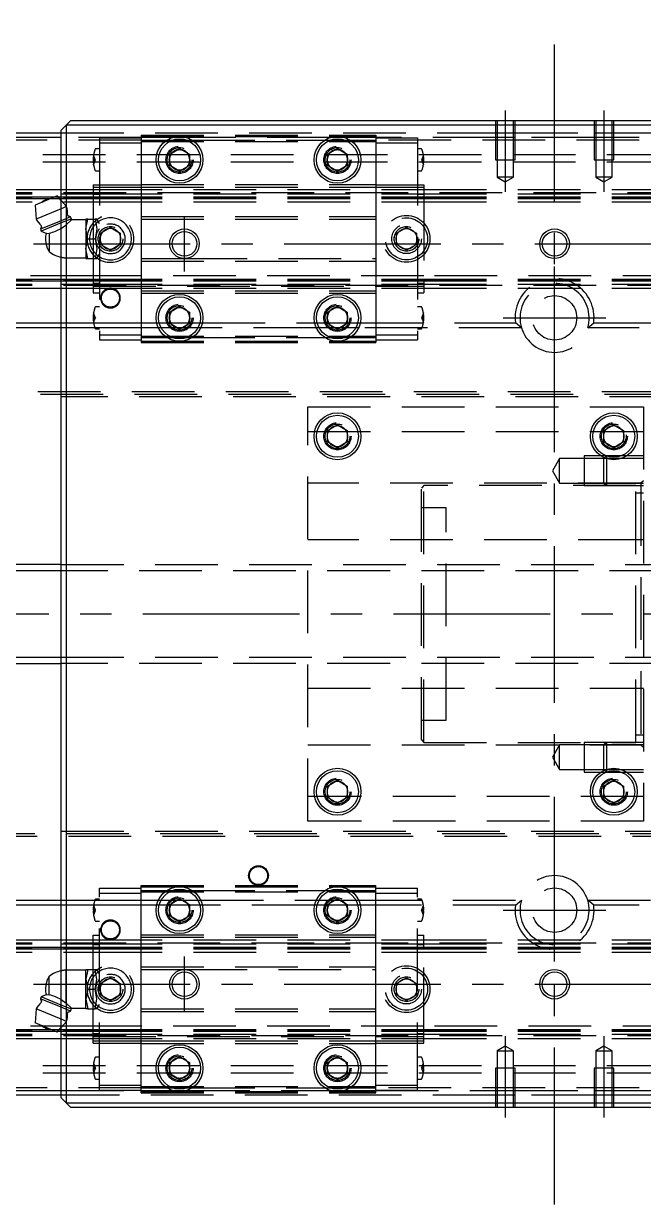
# Model space of a CAD drawing. Extents: x -12 to 851, y -348 to 120.
# Drawn here: x 182.4 to 308, y -119.6 to 119.6 of the extents above; entities that cross this region are included whole.
import ezdxf

# ---------------------------------------------------------------- set-up
doc = ezdxf.new("R2010")
doc.units = 0
doc.linetypes.add('CENTER', pattern=[50.8, 31.75, -6.35, 6.35, -6.35])
doc.linetypes.add('DASHED', pattern=[19.05, 12.7, -6.35])
doc.layers.get('0').update_dxf_attribs({"linetype": 'CONTINUOUS'})
doc.layers.add('CENTER', color=1, linetype='CENTER')

msp = doc.modelspace()

# ---------------------------------------------------------------- linework, layer by layer
at = {"color": 7, "linetype": 'CONTINUOUS'}
for p, q in [((190, 98), (191, 99)), ((191, 99), (192, 100)), ((191, 99), (191, -99)), ((389, 99), (191, 99)), ((192, 100), (388, 100)), ((190, 96.5), (1, 96.5)), ((2, 97.5), (190, 97.5)), ((190, -98), (190, 98)), ((212, 93.15), (214, 94.31)), ((214, 94.31), (216, 93.15)), ((244, 93.15), (246, 94.31)), ((246, 94.31), (248, 93.15)), ((212, 90.85), (212, 93.15)), ((216, 93.15), (216, 90.85)), ((244, 90.85), (244, 93.15)), ((248, 93.15), (248, 90.85)), ((214, 89.69), (212, 90.85)), ((216, 90.85), (214, 89.69)), ((246, 89.69), (244, 90.85)), ((248, 90.85), (246, 89.69)), ((0, 86), (190, 86)), ((0, 84.48), (188.73, 84.48)), ((0, 84.2), (188.05, 84.2)), ((189.2, 84.68), (184.77, 82.84)), ((190, 83.76), (189.2, 84.68)), ((189.37, 84.48), (190, 84.48)), ((189.62, 84.2), (190, 84.2)), ((184.77, 82.84), (184.97, 80)), ((190, 82.09), (184.97, 80)), ((190, 79.66), (185.83, 77.93)), ((190, 79.22), (185.98, 77.56)), ((186.04, 78.44), (185.83, 77.93)), ((185.83, 77.93), (185.98, 77.56)), ((185.98, 77.56), (187.1, 77.09)), ((186.94, 77.07), (187.6, 77.18)), ((187.6, 77.18), (187.6, 73.4)), ((0, 67.8), (190, 67.8)), ((0, 67.52), (190, 67.52)), ((0, 66), (190, 66)), ((212, 61.15), (214, 62.31)), ((214, 62.31), (216, 61.15)), ((244, 61.15), (246, 62.31)), ((246, 62.31), (248, 61.15)), ((212, 58.85), (212, 61.15)), ((216, 61.15), (216, 58.85)), ((244, 58.85), (244, 61.15)), ((248, 61.15), (248, 58.85)), ((190, 58), (176.71, 58)), ((177.94, 59), (190, 59)), ((214, 57.69), (212, 58.85)), ((216, 58.85), (214, 57.69)), ((246, 57.69), (244, 58.85)), ((248, 58.85), (246, 57.69)), ((244, 37.15), (246, 38.31)), ((246, 38.31), (248, 37.15)), ((300, 37.15), (302, 38.31)), ((302, 38.31), (304, 37.15)), ((244, 34.85), (244, 37.15)), ((248, 37.15), (248, 34.85)), ((300, 34.85), (300, 37.15)), ((304, 37.15), (304, 34.85)), ((246, 33.69), (244, 34.85)), ((248, 34.85), (246, 33.69)), ((302, 33.69), (300, 34.85)), ((304, 34.85), (302, 33.69)), ((190, 10), (28, 10)), ((28, -10), (190, -10)), ((244, -34.85), (246, -33.69)), ((244, -37.15), (244, -34.85)), ((246, -33.69), (248, -34.85)), ((248, -34.85), (248, -37.15)), ((300, -34.85), (302, -33.69)), ((300, -37.15), (300, -34.85)), ((302, -33.69), (304, -34.85)), ((304, -34.85), (304, -37.15)), ((246, -38.31), (244, -37.15)), ((248, -37.15), (246, -38.31)), ((302, -38.31), (300, -37.15)), ((304, -37.15), (302, -38.31)), ((176.71, -58), (190, -58)), ((190, -59), (177.94, -59)), ((212, -58.85), (214, -57.69)), ((212, -61.15), (212, -58.85)), ((214, -57.69), (216, -58.85)), ((216, -58.85), (216, -61.15)), ((244, -58.85), (246, -57.69)), ((244, -61.15), (244, -58.85)), ((246, -57.69), (248, -58.85)), ((248, -58.85), (248, -61.15)), ((214, -62.31), (212, -61.15)), ((216, -61.15), (214, -62.31)), ((246, -62.31), (244, -61.15)), ((248, -61.15), (246, -62.31)), ((0, -66), (190, -66)), ((0, -67.52), (190, -67.52)), ((0, -67.8), (190, -67.8)), ((187.6, -77.18), (187.6, -73.4)), ((185.98, -77.56), (185.83, -77.93)), ((185.83, -77.93), (186.04, -78.44)), ((190, -79.66), (185.83, -77.93)), ((187.1, -77.09), (185.98, -77.56)), ((190, -79.22), (185.98, -77.56)), ((186.94, -77.07), (187.6, -77.18)), ((184.97, -80), (184.77, -82.84)), ((190, -82.09), (184.97, -80)), ((189.2, -84.68), (184.77, -82.84)), ((0, -84.2), (188.05, -84.2)), ((0, -84.48), (188.73, -84.48)), ((0, -86), (190, -86)), ((189.2, -84.68), (190, -83.76)), ((189.37, -84.48), (190, -84.48)), ((189.62, -84.2), (190, -84.2)), ((212, -90.85), (214, -89.69)), ((212, -93.15), (212, -90.85)), ((214, -89.69), (216, -90.85)), ((216, -90.85), (216, -93.15)), ((244, -90.85), (246, -89.69)), ((244, -93.15), (244, -90.85)), ((246, -89.69), (248, -90.85)), ((248, -90.85), (248, -93.15)), ((214, -94.31), (212, -93.15)), ((216, -93.15), (214, -94.31)), ((246, -94.31), (244, -93.15)), ((248, -93.15), (246, -94.31)), ((1, -96.5), (190, -96.5)), ((190, -97.5), (2, -97.5)), ((191, -99), (190, -98)), ((192, -100), (191, -99)), ((191, -99), (389, -99)), ((388, -100), (192, -100))]:
    msp.add_line(p, q, dxfattribs=at)
at = {"color": 3, "linetype": 'DASHED'}
for p, q in [((278, 100), (278, 92)), ((278.35, 100), (278.35, 92)), ((281.65, 92), (281.65, 100)), ((282, 92), (282, 100)), ((298, 100), (298, 92)), ((298.35, 100), (298.35, 92)), ((301.65, 92), (301.65, 100)), ((302, 92), (302, 100)), ((206.2, 96), (0.5, 96)), ((190, 97.5), (278, 97.5)), ((206.2, 96.5), (190, 96.5)), ((197.77, 96.45), (206.2, 96.45)), ((197.77, 96.45), (197.77, 95.45)), ((206.2, 97), (206.2, 96)), ((206.2, 97), (253.8, 97)), ((206.2, 96.75), (253.8, 96.75)), ((212.48, 96.5), (206.2, 96.5)), ((206.2, 96), (206.2, 87)), ((206.2, 96), (211.44, 96)), ((206.2, 95.75), (253.8, 95.75)), ((211.44, 96), (212.56, 96)), ((215.52, 96.5), (212.48, 96.5)), ((212.56, 96), (215.44, 96)), ((215.44, 96), (216.56, 96)), ((244.48, 96.5), (215.52, 96.5)), ((216.56, 96), (243.44, 96)), ((243.44, 96), (244.56, 96)), ((247.52, 96.5), (244.48, 96.5)), ((244.56, 96), (247.44, 96)), ((247.44, 96), (248.56, 96)), ((253.8, 96.5), (247.52, 96.5)), ((248.56, 96), (253.8, 96)), ((253.8, 97), (253.8, 96)), ((278, 96.5), (253.8, 96.5)), ((253.8, 96.45), (262.23, 96.45)), ((253.8, 96), (253.8, 87)), ((326.2, 96), (253.8, 96)), ((262.23, 96.45), (262.23, 95.45)), ((278, 97.5), (282, 97.5)), ((282, 96.5), (278, 96.5)), ((282, 97.5), (298, 97.5)), ((298, 96.5), (282, 96.5)), ((298, 97.5), (302, 97.5)), ((302, 96.5), (298, 96.5)), ((302, 97.5), (390, 97.5)), ((326.2, 96.5), (302, 96.5)), ((197.77, 94.2), (196.99, 94.2)), ((197.77, 95.45), (197.77, 56.55)), ((197.77, 95.45), (206.2, 95.45)), ((253.8, 95.45), (262.23, 95.45)), ((262.23, 95.45), (262.23, 56.55)), ((263.01, 94.2), (262.23, 94.2)), ((580, 93), (0, 93)), ((580, 91.5), (0, 91.5)), ((196.58, 92.1), (196.5, 92.1)), ((196.5, 91.9), (196.58, 91.9)), ((196.9, 92.1), (196.58, 93)), ((196.58, 92.1), (196.9, 92.1)), ((196.58, 91.9), (196.58, 92.1)), ((196.58, 91), (196.9, 91.9)), ((196.58, 91.9), (196.9, 91.9)), ((196.9, 92.1), (196.94, 92)), ((196.9, 91.9), (196.94, 92)), ((211.5, 92), (211.53, 92.41)), ((243.5, 92), (243.53, 92.41)), ((263.1, 92.1), (263.06, 92)), ((263.1, 91.9), (263.06, 92)), ((263.42, 93), (263.1, 92.1)), ((263.42, 92.1), (263.1, 92.1)), ((263.1, 91.9), (263.42, 91)), ((263.42, 91.9), (263.1, 91.9)), ((263.5, 92.1), (263.42, 92.1)), ((263.42, 92.1), (263.42, 91.9)), ((263.42, 91.9), (263.5, 91.9)), ((278, 92), (282, 92)), ((278.35, 92), (278.35, 88.5)), ((281.65, 88.5), (281.65, 92)), ((298, 92), (302, 92)), ((298.35, 92), (298.35, 88.5)), ((301.65, 88.5), (301.65, 92)), ((196.99, 89.8), (197.77, 89.8)), ((262.23, 89.8), (263.01, 89.8)), ((196.5, 86.93), (197.77, 86.93)), ((196.5, 86.93), (196.5, 84.33)), ((196.5, 86.92), (197.77, 86.92)), ((196.5, 86.46), (197.77, 86.46)), ((197.77, 86.93), (206.2, 86.93)), ((197.77, 86.46), (206.2, 86.46)), ((206.2, 87), (206.2, 86.5)), ((206.2, 87), (253.8, 87)), ((206.2, 86.5), (206.2, 80.5)), ((206.2, 86.5), (253.8, 86.5)), ((253.8, 87), (253.8, 86.5)), ((253.8, 86.93), (262.23, 86.93)), ((253.8, 86.5), (253.8, 80.5)), ((253.8, 86.46), (262.23, 86.46)), ((262.23, 86.93), (263.5, 86.93)), ((262.23, 86.92), (263.5, 86.92)), ((262.23, 86.46), (263.5, 86.46)), ((263.5, 86.93), (263.5, 84.33)), ((278.35, 88.5), (280, 87.55)), ((281.65, 88.5), (278.35, 88.5)), ((280, 87.55), (281.65, 88.5)), ((298.35, 88.5), (300, 87.55)), ((301.65, 88.5), (298.35, 88.5)), ((300, 87.55), (301.65, 88.5)), ((0, 85.4), (580, 85.4)), ((0, 85.15), (190, 85.15)), ((0, 84.42), (196.5, 84.42)), ((188.05, 84.2), (189.62, 84.2)), ((188.73, 84.48), (189.37, 84.48)), ((190, 86), (196.5, 86)), ((190, 85.15), (196.5, 85.15)), ((190, 84.48), (196.5, 84.48)), ((190, 84.2), (196.5, 84.2)), ((191.07, 82.53), (190, 83.76)), ((196.5, 86), (197.77, 86)), ((196.5, 85.15), (197.77, 85.15)), ((196.5, 85.08), (197.77, 85.08)), ((196.5, 84.48), (197.77, 84.48)), ((196.5, 84.42), (197.77, 84.42)), ((196.5, 84.33), (196.5, 80)), ((196.5, 84.2), (197.77, 84.2)), ((197.77, 86), (263.5, 86)), ((197.77, 85.15), (263.5, 85.15)), ((197.77, 84.48), (263.5, 84.48)), ((197.77, 84.42), (263.5, 84.42)), ((197.77, 84.2), (263.5, 84.2)), ((262.23, 85.08), (263.5, 85.08)), ((263.5, 86), (316.5, 86)), ((263.5, 85.15), (316.5, 85.15)), ((263.5, 84.48), (316.5, 84.48)), ((263.5, 84.42), (316.5, 84.42)), ((263.5, 84.33), (263.5, 67.67)), ((263.5, 84.2), (316.5, 84.2)), ((0, 83.5), (196.5, 83.5)), ((191.07, 82.53), (190, 82.09)), ((196.5, 83.5), (197.77, 83.5)), ((197.77, 83.5), (263.5, 83.5)), ((263.5, 83.5), (316.5, 83.5)), ((191.93, 80.45), (190, 79.66)), ((192.08, 80.08), (190, 79.22)), ((191.04, 78.83), (192.08, 79.85)), ((191.93, 80.45), (191.42, 80.66)), ((191.9, 79.64), (192.08, 80.08)), ((192.08, 80.08), (191.93, 80.45)), ((195.04, 79.85), (192.08, 79.85)), ((195.4, 80), (195.04, 80)), ((195.04, 80), (195.04, 78)), ((195.04, 78), (195.4, 80)), ((195.4, 80), (196.87, 80)), ((196.5, 80), (196.5, 72)), ((197.22, 80), (196.87, 80)), ((196.87, 80), (197.22, 78)), ((197.77, 79.06), (197.22, 80)), ((206.2, 80.5), (253.8, 80.5)), ((206.2, 80.5), (206.2, 80)), ((206.2, 80), (206.2, 72)), ((206.2, 80), (253.8, 80)), ((253.8, 80.5), (253.8, 80)), ((253.8, 80), (253.8, 72)), ((190, 78.1), (191.04, 78.83)), ((191.04, 78.83), (191.04, 72.15)), ((195.4, 76), (195.04, 78)), ((195.04, 78), (195.04, 74)), ((197.22, 78), (196.87, 76)), ((198, 77.15), (200, 78.31)), ((198, 74.85), (198, 77.15)), ((200, 78.31), (202, 77.15)), ((202, 77.15), (202, 74.85)), ((258, 77.15), (260, 78.31)), ((258, 74.85), (258, 77.15)), ((260, 78.31), (262, 77.15)), ((262, 77.15), (262, 74.85)), ((195.04, 74), (195.4, 76)), ((195.4, 76), (196.87, 76)), ((196.87, 76), (197.22, 74)), ((197.5, 76), (197.53, 76.41)), ((200, 73.69), (198, 74.85)), ((202, 74.85), (200, 73.69)), ((257.5, 76), (257.53, 76.37)), ((260, 73.69), (258, 74.85)), ((262, 74.85), (260, 73.69)), ((191.04, 72.15), (195.04, 72.15)), ((195.04, 74), (195.04, 72)), ((195.4, 72), (195.04, 74)), ((195.04, 72), (195.4, 72)), ((195.4, 72), (196.87, 72)), ((196.5, 72), (196.5, 67.67)), ((197.22, 74), (196.87, 72)), ((196.87, 72), (197.22, 72)), ((197.22, 72), (197.77, 72.94)), ((206.2, 72), (206.2, 71.5)), ((206.2, 72), (215, 72)), ((215, 72), (253.8, 72)), ((253.8, 72), (253.8, 71.5)), ((206.2, 71.5), (206.2, 65.5)), ((206.2, 71.5), (253.8, 71.5)), ((253.8, 71.5), (253.8, 65.5)), ((196.5, 68.5), (0, 68.5)), ((0, 67.58), (196.5, 67.58)), ((190, 67.8), (196.5, 67.8)), ((190, 67.52), (196.5, 67.52)), ((197.77, 68.5), (196.5, 68.5)), ((196.5, 67.8), (197.77, 67.8)), ((196.5, 67.67), (196.5, 65.07)), ((196.5, 67.58), (197.77, 67.58)), ((196.5, 67.52), (197.77, 67.52)), ((263.5, 68.5), (197.77, 68.5)), ((197.77, 67.8), (263.5, 67.8)), ((197.77, 67.58), (263.5, 67.58)), ((197.77, 67.52), (263.5, 67.52)), ((316.5, 68.5), (263.5, 68.5)), ((263.5, 67.8), (316.5, 67.8)), ((263.5, 67.67), (263.5, 65.07)), ((263.5, 67.58), (316.5, 67.58)), ((263.5, 67.52), (316.5, 67.52)), ((0, 66.85), (190, 66.85)), ((0, 66.6), (580, 66.6)), ((190, 66.85), (196.5, 66.85)), ((190, 66), (196.5, 66)), ((197.77, 66.92), (196.5, 66.92)), ((196.5, 66.85), (197.77, 66.85)), ((196.5, 66.4), (263.5, 66.4)), ((196.5, 66), (197.77, 66)), ((196.5, 65.08), (197.77, 65.08)), ((196.5, 65.07), (197.77, 65.07)), ((197.77, 66.85), (263.5, 66.85)), ((197.77, 66), (263.5, 66)), ((206.2, 65.5), (206.2, 65)), ((206.2, 65.5), (253.8, 65.5)), ((206.2, 65), (206.2, 56)), ((206.2, 65), (253.8, 65)), ((253.8, 65.5), (253.8, 65)), ((253.8, 65), (253.8, 56)), ((263.5, 66.92), (262.23, 66.92)), ((262.23, 65.08), (263.5, 65.08)), ((262.23, 65.07), (263.5, 65.07)), ((263.5, 66.85), (316.5, 66.85)), ((263.5, 66), (316.5, 66)), ((197.77, 62.2), (196.99, 62.2)), ((263.01, 62.2), (262.23, 62.2)), ((196.58, 60.1), (196.5, 60.1)), ((196.5, 59.9), (196.58, 59.9)), ((196.9, 60.1), (196.58, 61)), ((196.58, 60.1), (196.9, 60.1)), ((196.58, 59.9), (196.58, 60.1)), ((196.58, 59), (196.9, 59.9)), ((196.58, 59.9), (196.9, 59.9)), ((196.9, 60.1), (196.94, 60)), ((196.9, 59.9), (196.94, 60)), ((211.5, 60), (211.53, 60.41)), ((243.5, 60), (243.53, 60.41)), ((263.1, 60.1), (263.06, 60)), ((263.1, 59.9), (263.06, 60)), ((263.42, 61), (263.1, 60.1)), ((263.42, 60.1), (263.1, 60.1)), ((263.1, 59.9), (263.42, 59)), ((263.42, 59.9), (263.1, 59.9)), ((263.5, 60.1), (263.42, 60.1)), ((263.42, 60.1), (263.42, 59.9)), ((263.42, 59.9), (263.5, 59.9)), ((190, 59), (196.58, 59)), ((196.84, 58), (190, 58)), ((196.58, 59), (197.77, 59)), ((197.77, 58), (196.84, 58)), ((196.99, 57.8), (197.77, 57.8)), ((197.77, 59), (209.36, 59)), ((209.69, 58), (197.77, 58)), ((209.36, 59), (209.87, 59)), ((210.25, 58), (209.69, 58)), ((209.87, 59), (211.44, 59)), ((212.11, 58), (210.25, 58)), ((211.44, 59), (211.71, 59)), ((211.71, 59), (212, 59)), ((212, 59), (212.15, 59)), ((212.5, 58), (212.11, 58)), ((212.15, 59), (212.2, 59)), ((212.2, 59), (215.8, 59)), ((213.36, 58), (212.5, 58)), ((213.46, 58), (213.36, 58)), ((213.5, 58), (213.46, 58)), ((214.5, 58), (213.5, 58)), ((214.54, 58), (214.5, 58)), ((214.64, 58), (214.54, 58)), ((215.5, 58), (214.64, 58)), ((215.89, 58), (215.5, 58)), ((215.8, 59), (215.85, 59)), ((215.85, 59), (216, 59)), ((217.75, 58), (215.89, 58)), ((216, 59), (216.29, 59)), ((216.29, 59), (216.56, 59)), ((216.56, 59), (218.13, 59)), ((218.31, 58), (217.75, 58)), ((218.13, 59), (218.64, 59)), ((241.69, 58), (218.31, 58)), ((218.64, 59), (241.36, 59)), ((241.36, 59), (241.87, 59)), ((242.25, 58), (241.69, 58)), ((241.87, 59), (243.44, 59)), ((244.11, 58), (242.25, 58)), ((243.44, 59), (243.71, 59)), ((243.71, 59), (244, 59)), ((244, 59), (244.15, 59)), ((244.5, 58), (244.11, 58)), ((244.15, 59), (244.2, 59)), ((244.2, 59), (247.8, 59)), ((245.36, 58), (244.5, 58)), ((245.46, 58), (245.36, 58)), ((245.5, 58), (245.46, 58)), ((246.5, 58), (245.5, 58)), ((246.54, 58), (246.5, 58)), ((246.64, 58), (246.54, 58)), ((247.5, 58), (246.64, 58)), ((247.89, 58), (247.5, 58)), ((247.8, 59), (247.85, 59)), ((247.85, 59), (248, 59)), ((249.75, 58), (247.89, 58)), ((248, 59), (248.29, 59)), ((248.29, 59), (248.56, 59)), ((248.56, 59), (250.13, 59)), ((250.31, 58), (249.75, 58)), ((250.13, 59), (250.64, 59)), ((283.29, 58), (250.31, 58)), ((250.64, 59), (282.06, 59)), ((262.23, 57.8), (263.01, 57.8)), ((283.29, 58), (282.06, 59)), ((296.71, 58), (297.94, 59)), ((326.2, 58), (296.71, 58)), ((297.94, 59), (326.2, 59)), ((197.77, 56.55), (206.2, 56.55)), ((197.77, 56.55), (197.77, 55.55)), ((197.77, 55.55), (206.2, 55.55)), ((206.2, 56.25), (253.8, 56.25)), ((206.2, 56), (206.2, 55)), ((206.2, 56), (211.44, 56)), ((206.2, 55.25), (253.8, 55.25)), ((211.44, 56), (212.56, 56)), ((212.56, 56), (215.44, 56)), ((215.44, 56), (216.56, 56)), ((216.56, 56), (243.44, 56)), ((243.44, 56), (244.56, 56)), ((244.56, 56), (247.44, 56)), ((247.44, 56), (248.56, 56)), ((248.56, 56), (253.8, 56)), ((253.8, 56.55), (262.23, 56.55)), ((253.8, 56), (253.8, 55)), ((253.8, 55.55), (262.23, 55.55)), ((262.23, 56.55), (262.23, 55.55)), ((206.2, 55), (253.8, 55)), ((579.5, 44.5), (0.5, 44.5)), ((579, 45), (1, 45)), ((390, 44), (190, 44)), ((240, 42), (308, 42)), ((240, -42), (240, 42)), ((308, 42), (308, -42)), ((240, 37), (308, 37)), ((243.5, 36), (243.52, 36.3)), ((304.48, 36.29), (304.5, 36)), ((291, 31.51), (289.56, 29.01)), ((296, 31.51), (291, 31.51)), ((291, 26.51), (291, 31.51)), ((299.42, 32.01), (296, 32.01)), ((296, 32.01), (296, 26.01)), ((300, 31.51), (296, 31.51)), ((300.5, 32.01), (299.42, 32.01)), ((300.12, 31.64), (300, 31.51)), ((300.44, 31.51), (300, 31.51)), ((300, 26.51), (300, 31.51)), ((300.5, 32.01), (300.12, 31.64)), ((303.56, 31.51), (300.44, 31.51)), ((300.53, 32.01), (300.5, 32.01)), ((300.53, 32.01), (300.5, 32.01)), ((300.5, 32.01), (300.5, 31.49)), ((300.5, 31.49), (300.5, 26.01)), ((303.47, 32.01), (300.53, 32.01)), ((303.47, 32.01), (300.53, 32.01)), ((304.58, 32.01), (303.47, 32.01)), ((304.58, 32.01), (303.47, 32.01)), ((308, 31.51), (303.56, 31.51)), ((308, 32.01), (304.58, 32.01)), ((308, 32.01), (304.58, 32.01)), ((289.56, 29.01), (291, 26.51)), ((307.5, 26.5), (240, 26.5)), ((291, 26.51), (296, 26.51)), ((296, 26.51), (300, 26.51)), ((300, 26.51), (308, 26.51)), ((300, 26.51), (300.5, 26.01)), ((300, 26.51), (308, 26.51)), ((308, 27), (307.5, 26.5)), ((307.5, 26.5), (307.5, -26.5)), ((263.5, 26), (263, 25.5)), ((263, -25.5), (263, 25.5)), ((306.5, 26), (263.5, 26)), ((263.5, -26), (263.5, 26)), ((296, 26.01), (300.5, 26.01)), ((300.5, 26.01), (308, 26.01)), ((300.5, 26.01), (308, 26.01)), ((306.5, -26), (306.5, 26)), ((308, 24.5), (306.5, 24.5)), ((268, 21.5), (263, 21.5)), ((268, -21.5), (268, 21.5)), ((307.5, 15), (240, 15)), ((308, 15), (307.5, 15)), ((190, 10), (390, 10)), ((390, 8.75), (190, 8.75)), ((190, -8.75), (390, -8.75)), ((390, -10), (190, -10)), ((240, -15), (307.5, -15)), ((307.5, -15), (308, -15)), ((307.5, -15), (308, -15)), ((263, -21.5), (268, -21.5)), ((263, -25.5), (263.5, -26)), ((263.5, -26), (306.5, -26)), ((300.5, -26.01), (296, -26.01)), ((296, -26.01), (296, -32.01)), ((300.5, -26.01), (300, -26.51)), ((308, -26.01), (300.5, -26.01)), ((308, -26.01), (300.5, -26.01)), ((300.5, -26.01), (300.5, -31.49)), ((306.5, -24.5), (308, -24.5)), ((240, -26.5), (307.5, -26.5)), ((291, -26.51), (289.56, -29.01)), ((296, -26.51), (291, -26.51)), ((291, -29.01), (291, -26.51)), ((300, -26.51), (296, -26.51)), ((308, -26.51), (300, -26.51)), ((308, -26.51), (300, -26.51)), ((300, -31.51), (300, -26.51)), ((307.5, -26.5), (308, -27)), ((289.56, -29.01), (291, -31.51)), ((291, -31.51), (291, -29.01)), ((291, -31.51), (296, -31.51)), ((296, -31.51), (300, -31.51)), ((296, -32.01), (299.42, -32.01)), ((299.42, -32.01), (300.5, -32.01)), ((300, -31.51), (300.12, -31.64)), ((300, -31.51), (300.44, -31.51)), ((300.12, -31.64), (300.5, -32.01)), ((300.44, -31.51), (303.56, -31.51)), ((300.5, -31.49), (300.5, -32.01)), ((300.5, -32.01), (300.53, -32.01)), ((300.5, -32.01), (300.53, -32.01)), ((300.53, -32.01), (303.47, -32.01)), ((300.53, -32.01), (303.47, -32.01)), ((303.47, -32.01), (304.58, -32.01)), ((303.47, -32.01), (304.58, -32.01)), ((303.56, -31.51), (308, -31.51)), ((304.58, -32.01), (308, -32.01)), ((304.58, -32.01), (308, -32.01)), ((243.5, -36), (243.52, -35.7)), ((299.5, -36), (299.52, -35.7)), ((308, -37), (240, -37)), ((308, -42), (240, -42)), ((0.5, -44.5), (579.5, -44.5)), ((1, -45), (579, -45)), ((190, -44), (390, -44)), ((206.2, -55), (253.8, -55)), ((206.2, -56), (206.2, -55)), ((253.8, -56), (253.8, -55)), ((197.77, -55.55), (206.2, -55.55)), ((197.77, -56.55), (197.77, -55.55)), ((197.77, -56.55), (206.2, -56.55)), ((197.77, -95.45), (197.77, -56.55)), ((206.2, -55.25), (253.8, -55.25)), ((206.2, -65), (206.2, -56)), ((206.2, -56), (211.44, -56)), ((206.2, -56.25), (253.8, -56.25)), ((211.44, -56), (212.56, -56)), ((212.56, -56), (215.44, -56)), ((215.44, -56), (216.56, -56)), ((216.56, -56), (243.44, -56)), ((243.44, -56), (244.56, -56)), ((244.56, -56), (247.44, -56)), ((247.44, -56), (248.56, -56)), ((248.56, -56), (253.8, -56)), ((253.8, -55.55), (262.23, -55.55)), ((253.8, -65), (253.8, -56)), ((253.8, -56.55), (262.23, -56.55)), ((262.23, -56.55), (262.23, -55.55)), ((262.23, -95.45), (262.23, -56.55)), ((190, -58), (196.84, -58)), ((196.58, -59), (190, -59)), ((196.58, -59), (196.9, -59.9)), ((197.77, -59), (196.58, -59)), ((196.84, -58), (197.77, -58)), ((197.77, -57.8), (196.99, -57.8)), ((197.77, -58), (209.69, -58)), ((209.36, -59), (197.77, -59)), ((209.87, -59), (209.36, -59)), ((209.69, -58), (210.25, -58)), ((211.44, -59), (209.87, -59)), ((210.25, -58), (212.11, -58)), ((211.71, -59), (211.44, -59)), ((211.5, -60), (211.53, -59.59)), ((212, -59), (211.71, -59)), ((212.15, -59), (212, -59)), ((212.11, -58), (212.5, -58)), ((212.2, -59), (212.15, -59)), ((215.8, -59), (212.2, -59)), ((212.5, -58), (213.36, -58)), ((213.36, -58), (213.46, -58)), ((213.46, -58), (213.5, -58)), ((213.5, -58), (214.5, -58)), ((214.5, -58), (214.54, -58)), ((214.54, -58), (214.64, -58)), ((214.64, -58), (215.5, -58)), ((215.5, -58), (215.89, -58)), ((215.85, -59), (215.8, -59)), ((216, -59), (215.85, -59)), ((215.89, -58), (217.75, -58)), ((216.29, -59), (216, -59)), ((216.56, -59), (216.29, -59)), ((218.13, -59), (216.56, -59)), ((217.75, -58), (218.31, -58)), ((218.64, -59), (218.13, -59)), ((218.31, -58), (241.69, -58)), ((241.36, -59), (218.64, -59)), ((241.87, -59), (241.36, -59)), ((241.69, -58), (242.25, -58)), ((243.44, -59), (241.87, -59)), ((242.25, -58), (244.11, -58)), ((243.71, -59), (243.44, -59)), ((243.5, -60), (243.53, -59.59)), ((244, -59), (243.71, -59)), ((244.15, -59), (244, -59)), ((244.11, -58), (244.5, -58)), ((244.2, -59), (244.15, -59)), ((247.8, -59), (244.2, -59)), ((244.5, -58), (245.36, -58)), ((245.36, -58), (245.46, -58)), ((245.46, -58), (245.5, -58)), ((245.5, -58), (246.5, -58)), ((246.5, -58), (246.54, -58)), ((246.54, -58), (246.64, -58)), ((246.64, -58), (247.5, -58)), ((247.5, -58), (247.89, -58)), ((247.85, -59), (247.8, -59)), ((248, -59), (247.85, -59)), ((247.89, -58), (249.75, -58)), ((248.29, -59), (248, -59)), ((248.56, -59), (248.29, -59)), ((250.13, -59), (248.56, -59)), ((249.75, -58), (250.31, -58)), ((250.64, -59), (250.13, -59)), ((250.31, -58), (283.29, -58)), ((282.06, -59), (250.64, -59)), ((263.01, -57.8), (262.23, -57.8)), ((263.1, -59.9), (263.42, -59)), ((282.06, -59), (283.29, -58)), ((296.71, -58), (326.2, -58)), ((297.94, -59), (296.71, -58)), ((326.2, -59), (297.94, -59)), ((196.5, -59.9), (196.58, -59.9)), ((196.58, -60.1), (196.5, -60.1)), ((196.58, -59.9), (196.9, -59.9)), ((196.58, -59.9), (196.58, -60.1)), ((196.9, -60.1), (196.58, -61)), ((196.58, -60.1), (196.9, -60.1)), ((196.9, -59.9), (196.94, -60)), ((196.9, -60.1), (196.94, -60)), ((263.1, -59.9), (263.06, -60)), ((263.1, -60.1), (263.06, -60)), ((263.42, -59.9), (263.1, -59.9)), ((263.42, -61), (263.1, -60.1)), ((263.42, -60.1), (263.1, -60.1)), ((263.42, -60.1), (263.42, -59.9)), ((263.42, -59.9), (263.5, -59.9)), ((263.5, -60.1), (263.42, -60.1)), ((196.99, -62.2), (197.77, -62.2)), ((262.23, -62.2), (263.01, -62.2)), ((0, -66.6), (580, -66.6)), ((0, -66.85), (190, -66.85)), ((190, -66), (196.5, -66)), ((190, -66.85), (196.5, -66.85)), ((196.5, -65.07), (197.77, -65.07)), ((196.5, -67.67), (196.5, -65.07)), ((196.5, -65.08), (197.77, -65.08)), ((196.5, -66), (197.77, -66)), ((196.5, -66.85), (197.77, -66.85)), ((196.5, -66.92), (197.77, -66.92)), ((197.77, -66), (263.5, -66)), ((197.77, -66.85), (263.5, -66.85)), ((206.2, -65.5), (206.2, -65)), ((206.2, -65), (253.8, -65)), ((206.2, -71.5), (206.2, -65.5)), ((206.2, -65.5), (253.8, -65.5)), ((253.8, -65.5), (253.8, -65)), ((253.8, -71.5), (253.8, -65.5)), ((262.23, -65.07), (263.5, -65.07)), ((262.23, -65.08), (263.5, -65.08)), ((262.23, -66.92), (263.5, -66.92)), ((263.5, -67.67), (263.5, -65.07)), ((263.5, -66), (316.5, -66)), ((263.5, -66.85), (316.5, -66.85)), ((0, -67.58), (196.5, -67.58)), ((0, -68.5), (196.5, -68.5)), ((190, -67.52), (196.5, -67.52)), ((190, -67.8), (196.5, -67.8)), ((196.5, -67.52), (197.77, -67.52)), ((196.5, -67.58), (197.77, -67.58)), ((196.5, -72), (196.5, -67.67)), ((196.5, -67.8), (197.77, -67.8)), ((196.5, -68.5), (197.77, -68.5)), ((197.77, -67.52), (263.5, -67.52)), ((197.77, -67.58), (263.5, -67.58)), ((197.77, -67.8), (263.5, -67.8)), ((197.77, -68.5), (263.5, -68.5)), ((263.5, -67.52), (316.5, -67.52)), ((263.5, -67.58), (316.5, -67.58)), ((263.5, -84.33), (263.5, -67.67)), ((263.5, -67.8), (316.5, -67.8)), ((263.5, -68.5), (316.5, -68.5)), ((206.2, -72), (206.2, -71.5)), ((206.2, -71.5), (253.8, -71.5)), ((253.8, -72), (253.8, -71.5)), ((195.04, -72.15), (191.04, -72.15)), ((191.04, -78.83), (191.04, -72.15)), ((195.04, -74), (195.04, -72)), ((195.04, -72), (195.4, -72)), ((195.4, -72), (195.04, -74)), ((195.04, -78), (195.04, -74)), ((195.04, -74), (195.4, -76)), ((195.4, -72), (196.87, -72)), ((196.5, -80), (196.5, -72)), ((196.87, -72), (197.22, -72)), ((197.22, -74), (196.87, -72)), ((196.87, -76), (197.22, -74)), ((197.77, -72.94), (197.22, -72)), ((198, -74.85), (200, -73.69)), ((200, -73.69), (202, -74.85)), ((206.2, -80), (206.2, -72)), ((206.2, -72), (215, -72)), ((215, -72), (253.8, -72)), ((253.8, -80), (253.8, -72)), ((258, -74.85), (260, -73.69)), ((260, -73.69), (262, -74.85)), ((195.4, -76), (195.04, -78)), ((195.4, -76), (196.87, -76)), ((197.22, -78), (196.87, -76)), ((197.5, -76), (197.53, -75.59)), ((198, -77.15), (198, -74.85)), ((202, -74.85), (202, -77.15)), ((257.5, -76), (257.53, -75.59)), ((258, -77.15), (258, -74.85)), ((262, -74.85), (262, -77.15)), ((190, -78.1), (191.04, -78.83)), ((191.04, -78.83), (192.08, -79.85)), ((195.04, -80), (195.04, -78)), ((195.04, -78), (195.4, -80)), ((196.87, -80), (197.22, -78)), ((200, -78.31), (198, -77.15)), ((202, -77.15), (200, -78.31)), ((260, -78.31), (258, -77.15)), ((262, -77.15), (260, -78.31)), ((192.08, -80.08), (190, -79.22)), ((191.93, -80.45), (190, -79.66)), ((191.42, -80.66), (191.93, -80.45)), ((192.08, -80.08), (191.9, -79.64)), ((191.93, -80.45), (192.08, -80.08)), ((192.08, -79.85), (195.04, -79.85)), ((195.4, -80), (195.04, -80)), ((195.4, -80), (196.87, -80)), ((196.5, -84.33), (196.5, -80)), ((197.22, -80), (196.87, -80)), ((197.22, -80), (197.77, -79.06)), ((206.2, -80), (253.8, -80)), ((206.2, -80.5), (206.2, -80)), ((206.2, -86.5), (206.2, -80.5)), ((206.2, -80.5), (253.8, -80.5)), ((253.8, -80.5), (253.8, -80)), ((253.8, -86.5), (253.8, -80.5)), ((196.5, -83.5), (0, -83.5)), ((191.07, -82.53), (190, -82.09)), ((190, -83.76), (191.07, -82.53)), ((197.77, -83.5), (196.5, -83.5)), ((263.5, -83.5), (197.77, -83.5)), ((316.5, -83.5), (263.5, -83.5)), ((0, -84.42), (196.5, -84.42)), ((0, -85.15), (190, -85.15)), ((0, -85.4), (580, -85.4)), ((188.05, -84.2), (189.62, -84.2)), ((188.73, -84.48), (189.37, -84.48)), ((190, -84.2), (196.5, -84.2)), ((190, -84.48), (196.5, -84.48)), ((190, -85.15), (196.5, -85.15)), ((190, -86), (196.5, -86)), ((196.5, -84.2), (197.77, -84.2)), ((196.5, -86.93), (196.5, -84.33)), ((196.5, -84.42), (197.77, -84.42)), ((196.5, -84.48), (197.77, -84.48)), ((197.77, -85.08), (196.5, -85.08)), ((196.5, -85.15), (197.77, -85.15)), ((196.5, -85.6), (263.5, -85.6)), ((196.5, -86), (197.77, -86)), ((197.77, -84.2), (263.5, -84.2)), ((197.77, -84.42), (263.5, -84.42)), ((197.77, -84.48), (263.5, -84.48)), ((197.77, -85.15), (263.5, -85.15)), ((197.77, -86), (263.5, -86)), ((263.5, -85.08), (262.23, -85.08)), ((263.5, -84.2), (316.5, -84.2)), ((263.5, -86.93), (263.5, -84.33)), ((263.5, -84.42), (316.5, -84.42)), ((263.5, -84.48), (316.5, -84.48)), ((263.5, -85.15), (316.5, -85.15)), ((263.5, -86), (316.5, -86)), ((196.5, -86.46), (197.77, -86.46)), ((196.5, -86.92), (197.77, -86.92)), ((196.5, -86.93), (197.77, -86.93)), ((197.77, -86.46), (206.2, -86.46)), ((197.77, -86.93), (206.2, -86.93)), ((206.2, -86.5), (253.8, -86.5)), ((206.2, -87), (206.2, -86.5)), ((206.2, -96), (206.2, -87)), ((206.2, -87), (253.8, -87)), ((253.8, -86.46), (262.23, -86.46)), ((253.8, -87), (253.8, -86.5)), ((253.8, -86.93), (262.23, -86.93)), ((253.8, -96), (253.8, -87)), ((262.23, -86.46), (263.5, -86.46)), ((262.23, -86.92), (263.5, -86.92)), ((262.23, -86.93), (263.5, -86.93)), ((280, -87.55), (278.35, -88.5)), ((278.35, -88.5), (278.35, -92)), ((278.35, -88.5), (281.65, -88.5)), ((281.65, -88.5), (280, -87.55)), ((281.65, -92), (281.65, -88.5)), ((300, -87.55), (298.35, -88.5)), ((298.35, -88.5), (298.35, -92)), ((298.35, -88.5), (301.65, -88.5)), ((301.65, -88.5), (300, -87.55)), ((301.65, -92), (301.65, -88.5)), ((197.77, -89.8), (196.99, -89.8)), ((263.01, -89.8), (262.23, -89.8)), ((580, -91.5), (0, -91.5)), ((580, -93), (0, -93)), ((196.5, -91.9), (196.58, -91.9)), ((196.58, -92.1), (196.5, -92.1)), ((196.58, -91), (196.9, -91.9)), ((196.58, -91.9), (196.9, -91.9)), ((196.58, -91.9), (196.58, -92.1)), ((196.9, -92.1), (196.58, -93)), ((196.58, -92.1), (196.9, -92.1)), ((196.9, -91.9), (196.94, -92)), ((196.9, -92.1), (196.94, -92)), ((211.5, -92), (211.53, -91.59)), ((243.5, -92), (243.53, -91.59)), ((263.1, -91.9), (263.06, -92)), ((263.1, -92.1), (263.06, -92)), ((263.1, -91.9), (263.42, -91)), ((263.42, -91.9), (263.1, -91.9)), ((263.42, -93), (263.1, -92.1)), ((263.42, -92.1), (263.1, -92.1)), ((263.42, -92.1), (263.42, -91.9)), ((263.42, -91.9), (263.5, -91.9)), ((263.5, -92.1), (263.42, -92.1)), ((278, -92), (278, -100)), ((282, -92), (278, -92)), ((278.35, -92), (278.35, -100)), ((281.65, -100), (281.65, -92)), ((282, -100), (282, -92)), ((298, -92), (298, -100)), ((302, -92), (298, -92)), ((298.35, -92), (298.35, -100)), ((301.65, -100), (301.65, -92)), ((302, -100), (302, -92)), ((196.99, -94.2), (197.77, -94.2)), ((197.77, -95.45), (206.2, -95.45)), ((197.77, -96.45), (197.77, -95.45)), ((253.8, -95.45), (262.23, -95.45)), ((262.23, -94.2), (263.01, -94.2)), ((262.23, -96.45), (262.23, -95.45)), ((206.2, -96), (0.5, -96)), ((190, -96.5), (206.2, -96.5)), ((278, -97.5), (190, -97.5)), ((197.77, -96.45), (206.2, -96.45)), ((206.2, -95.75), (253.8, -95.75)), ((206.2, -97), (206.2, -96)), ((206.2, -96), (211.44, -96)), ((206.2, -96.5), (212.48, -96.5)), ((206.2, -96.75), (253.8, -96.75)), ((206.2, -97), (253.8, -97)), ((211.44, -96), (212.56, -96)), ((212.48, -96.5), (215.52, -96.5)), ((212.56, -96), (215.44, -96)), ((215.44, -96), (216.56, -96)), ((215.52, -96.5), (244.48, -96.5)), ((216.56, -96), (243.44, -96)), ((243.44, -96), (244.56, -96)), ((244.48, -96.5), (247.52, -96.5)), ((244.56, -96), (247.44, -96)), ((247.44, -96), (248.56, -96)), ((247.52, -96.5), (253.8, -96.5)), ((248.56, -96), (253.8, -96)), ((253.8, -97), (253.8, -96)), ((326.2, -96), (253.8, -96)), ((253.8, -96.45), (262.23, -96.45)), ((253.8, -96.5), (278, -96.5)), ((278, -96.5), (282, -96.5)), ((282, -97.5), (278, -97.5)), ((282, -96.5), (298, -96.5)), ((298, -97.5), (282, -97.5)), ((298, -96.5), (302, -96.5)), ((302, -97.5), (298, -97.5)), ((302, -96.5), (326.2, -96.5)), ((390, -97.5), (302, -97.5))]:
    msp.add_line(p, q, dxfattribs=at)
at = {"color": 3, "linetype": 'CONTINUOUS'}
for p, q in [((190, 8.75), (28, 8.75)), ((28, -8.75), (190, -8.75))]:
    msp.add_line(p, q, dxfattribs=at)
at = {"color": 7, "linetype": 'CONTINUOUS'}
for centre, radius in [((214, 92), 4.75), ((214, 92), 4.25), ((246, 92), 4.75), ((246, 92), 4.25), ((215, 75), 2.5), ((290, 75), 3), ((290, 75), 2.5), ((214, 60), 4.75), ((246, 60), 4.75), ((214, 60), 4.25), ((246, 60), 4.25), ((246, 36), 4.75), ((302, 36), 4.75), ((246, 36), 4.25), ((302, 36), 4.25), ((246, -36), 4.75), ((246, -36), 4.25), ((302, -36), 4.75), ((302, -36), 4.25), ((214, -60), 4.75), ((214, -60), 4.25), ((246, -60), 4.75), ((246, -60), 4.25), ((215, -75), 2.5), ((290, -75), 3), ((290, -75), 2.5), ((214, -92), 4.75), ((214, -92), 4.25), ((246, -92), 4.75), ((246, -92), 4.25)]:
    msp.add_circle(centre, radius, dxfattribs=at)
at = {"color": 3, "linetype": 'DASHED'}
for centre, radius in [((214, 92), 2.75), ((214, 92), 2.5), ((214, 92), 2.07), ((246, 92), 2.75), ((246, 92), 2.5), ((246, 92), 2.07), ((260, 76), 4.75), ((260, 76), 4.25), ((260, 76), 3), ((200, 76), 2.5), ((260, 76), 2.5), ((260, 76), 2.1), ((200, 64), 1.83), ((214, 60), 2.75), ((214, 60), 2.5), ((246, 60), 2.75), ((246, 60), 2.5), ((290, 60), 4.5), ((214, 60), 2.07), ((246, 60), 2.07), ((246, 36), 2.75), ((246, 36), 2.5), ((302, 36), 2.75), ((302, 36), 2.5), ((246, -36), 2.75), ((302, -36), 2.75), ((246, -36), 2.5), ((302, -36), 2.5), ((230, -53), 2), ((230, -53), 1.83), ((214, -60), 2.75), ((246, -60), 2.75), ((290, -60), 4.5), ((214, -60), 2.5), ((214, -60), 2.07), ((246, -60), 2.5), ((246, -60), 2.07), ((200, -64), 1.83), ((260, -76), 4.75), ((260, -76), 4.25), ((200, -76), 2.5), ((260, -76), 3), ((260, -76), 2.5), ((260, -76), 2.1), ((214, -92), 2.75), ((214, -92), 2.5), ((214, -92), 2.07), ((246, -92), 2.75), ((246, -92), 2.5), ((246, -92), 2.07)]:
    msp.add_circle(centre, radius, dxfattribs=at)
at = {"color": 3, "linetype": 'CONTINUOUS'}
for centre in [(215, 75), (215, -75)]:
    msp.add_circle(centre, 3, dxfattribs=at)
at = {"color": 3, "linetype": 'DASHED'}
for centre, radius, start, end in [((202.5, 92), 6, 159.1494, 170.4059), ((196.99, 94.1), 0.1, 90, 159.1494), ((214, 92), 2.06, 134.0859, 165.9141), ((214, 92), 2.1, 137.7528, 162.2472), ((214, 92), 2.1, 102.2472, 137.7528), ((214, 92), 2.06, 105.9141, 134.0859), ((214, 92), 2.06, 74.0859, 105.9141), ((214, 92), 2.1, 77.7528, 102.2472), ((214, 92), 2.1, 42.2472, 77.7528), ((214, 92), 2.06, 45.9141, 74.0859), ((214, 92), 2.06, 14.0859, 45.9141), ((214, 92), 2.1, 17.7528, 42.2472), ((246, 92), 2.06, 134.0859, 165.9141), ((246, 92), 2.1, 137.7528, 162.2472), ((246, 92), 2.1, 102.2472, 137.7528), ((246, 92), 2.06, 105.9141, 134.0859), ((246, 92), 2.06, 74.0859, 105.9141), ((246, 92), 2.1, 77.7528, 102.2472), ((246, 92), 2.1, 42.2472, 77.7528), ((246, 92), 2.06, 45.9141, 74.0859), ((246, 92), 2.06, 14.0859, 45.9141), ((246, 92), 2.1, 17.7528, 42.2472), ((263.01, 94.1), 0.1, 20.8506, 90), ((257.5, 92), 6, 9.5941, 20.8506), ((202.5, 92), 6, 170.4203, 179.0449), ((202.5, 92), 6, 180.9551, 189.5797), ((202.5, 92), 6, 189.5941, 200.8506), ((214, 92), 2.1, 162.2472, 180), ((214, 92), 2.1, 180, 197.7528), ((214, 92), 2.06, 165.9141, 194.0859), ((214, 92), 2.06, 194.0859, 225.9141), ((214, 92), 2.1, 197.7528, 222.2472), ((214, 92), 2.06, 314.0859, 345.9141), ((214, 92), 2.1, 317.7528, 342.2472), ((214, 92), 2.1, 342.2472, 17.7528), ((214, 92), 2.06, 0, 14.0859), ((214, 92), 2.06, 345.9141, 0), ((246, 92), 2.1, 162.2472, 180), ((246, 92), 2.1, 180, 197.7528), ((246, 92), 2.06, 165.9141, 194.0859), ((246, 92), 2.06, 194.0859, 225.9141), ((246, 92), 2.1, 197.7528, 222.2472), ((246, 92), 2.06, 314.0859, 345.9141), ((246, 92), 2.1, 317.7528, 342.2472), ((246, 92), 2.1, 342.2472, 17.7528), ((246, 92), 2.06, 0, 14.0859), ((246, 92), 2.06, 345.9141, 0), ((257.5, 92), 6, 339.1494, 350.4059), ((257.5, 92), 6, 0.9551, 9.5797), ((257.5, 92), 6, 350.4203, 359.0449), ((196.99, 89.9), 0.1, 200.8506, 270), ((214, 92), 2.1, 222.2472, 257.7528), ((214, 92), 2.06, 225.9141, 254.0859), ((214, 92), 2.06, 254.0859, 285.9141), ((214, 92), 2.1, 257.7528, 282.2472), ((214, 92), 2.1, 282.2472, 317.7528), ((214, 92), 2.06, 285.9141, 314.0859), ((246, 92), 2.1, 222.2472, 257.7528), ((246, 92), 2.06, 225.9141, 254.0859), ((246, 92), 2.06, 254.0859, 285.9141), ((246, 92), 2.1, 257.7528, 282.2472), ((246, 92), 2.1, 282.2472, 317.7528), ((246, 92), 2.06, 285.9141, 314.0859), ((263.01, 89.9), 0.1, 270, 339.1494), ((188.02, 81.27), 3.3, 353.1639, 22.4998), ((191.49, 80.85), 0.2, 173.1612, 247.4985), ((200, 76), 4.75, 137.4631, 180), ((200, 76), 4.75, 124.896, 137.4631), ((200, 76), 4.25, 125.4736, 145.4397), ((200, 76), 4.75, 118.0275, 124.896), ((200, 76), 4.25, 121.6801, 125.4736), ((200, 76), 4.75, 241.9725, 118.0275), ((200, 76), 4.25, 0, 121.6801), ((200, 76), 3, 221.9267, 138.0733), ((200, 76), 4.25, 145.4397, 214.5603), ((200, 76), 3, 138.0733, 180), ((200, 76), 2.1, 162.2472, 180), ((200, 76), 2.1, 137.7528, 162.2472), ((200, 76), 2.1, 102.2472, 137.7528), ((200, 76), 2.1, 257.7528, 102.2472), ((200, 76), 4.75, 180, 222.5369), ((200, 76), 3, 180, 221.9267), ((200, 76), 4.25, 238.3199, 0), ((200, 76), 2.1, 180, 197.7528), ((200, 76), 2.1, 197.7528, 222.2472), ((200, 76), 2.1, 222.2472, 257.7528), ((191.27, 78.15), 6, 257.7689, 267.8214), ((200, 76), 4.25, 214.5603, 234.5264), ((200, 76), 4.75, 222.5369, 235.104), ((200, 76), 4.75, 235.104, 241.9725), ((200, 76), 4.25, 234.5264, 238.3199), ((290, 60), 8, 352.8192, 187.1808), ((290, 60), 7, 343.3985, 196.6015), ((200, 64), 2, 180, 90), ((200, 64), 2, 90, 180), ((196.99, 62.1), 0.1, 90, 159.1494), ((263.01, 62.1), 0.1, 20.8506, 90), ((202.5, 60), 6, 170.4203, 179.0449), ((202.5, 60), 6, 180.9551, 189.5797), ((202.5, 60), 6, 159.1494, 170.4059), ((214, 60), 2.1, 162.2472, 180), ((214, 60), 2.1, 180, 197.7528), ((214, 60), 2.06, 165.9141, 194.0859), ((214, 60), 2.06, 134.0859, 165.9141), ((214, 60), 2.1, 137.7528, 162.2472), ((214, 60), 2.1, 102.2472, 137.7528), ((214, 60), 2.06, 105.9141, 134.0859), ((214, 60), 2.06, 74.0859, 105.9141), ((214, 60), 2.1, 77.7528, 102.2472), ((214, 60), 2.1, 42.2472, 77.7528), ((214, 60), 2.06, 45.9141, 74.0859), ((214, 60), 2.06, 14.0859, 45.9141), ((214, 60), 2.1, 17.7528, 42.2472), ((214, 60), 2.1, 342.2472, 17.7528), ((214, 60), 2.06, 0, 14.0859), ((214, 60), 2.06, 345.9141, 0), ((246, 60), 2.1, 162.2472, 180), ((246, 60), 2.1, 180, 197.7528), ((246, 60), 2.06, 165.9141, 194.0859), ((246, 60), 2.06, 134.0859, 165.9141), ((246, 60), 2.1, 137.7528, 162.2472), ((246, 60), 2.1, 102.2472, 137.7528), ((246, 60), 2.06, 105.9141, 134.0859), ((246, 60), 2.06, 74.0859, 105.9141), ((246, 60), 2.1, 77.7528, 102.2472), ((246, 60), 2.1, 42.2472, 77.7528), ((246, 60), 2.06, 45.9141, 74.0859), ((246, 60), 2.06, 14.0859, 45.9141), ((246, 60), 2.1, 17.7528, 42.2472), ((246, 60), 2.1, 342.2472, 17.7528), ((246, 60), 2.06, 0, 14.0859), ((246, 60), 2.06, 345.9141, 0), ((257.5, 60), 6, 9.5941, 20.8506), ((257.5, 60), 6, 0.9551, 9.5797), ((257.5, 60), 6, 350.4203, 359.0449), ((202.5, 60), 6, 189.5941, 200.8506), ((196.99, 57.9), 0.1, 200.8506, 270), ((214, 60), 2.06, 194.0859, 225.9141), ((214, 60), 2.1, 197.7528, 222.2472), ((214, 60), 2.1, 222.2472, 257.7528), ((214, 60), 2.06, 225.9141, 254.0859), ((214, 60), 2.06, 254.0859, 285.9141), ((214, 60), 2.1, 257.7528, 282.2472), ((214, 60), 2.1, 282.2472, 317.7528), ((214, 60), 2.06, 285.9141, 314.0859), ((214, 60), 2.06, 314.0859, 345.9141), ((214, 60), 2.1, 317.7528, 342.2472), ((246, 60), 2.06, 194.0859, 225.9141), ((246, 60), 2.1, 197.7528, 222.2472), ((246, 60), 2.1, 222.2472, 257.7528), ((246, 60), 2.06, 225.9141, 254.0859), ((246, 60), 2.06, 254.0859, 285.9141), ((246, 60), 2.1, 257.7528, 282.2472), ((246, 60), 2.1, 282.2472, 317.7528), ((246, 60), 2.06, 285.9141, 314.0859), ((246, 60), 2.06, 314.0859, 345.9141), ((246, 60), 2.1, 317.7528, 342.2472), ((263.01, 57.9), 0.1, 270, 339.1494), ((257.5, 60), 6, 339.1494, 350.4059), ((290, 60), 7, 196.6015, 343.3985), ((246, 36), 2.1, 162.2472, 180), ((246, 36), 2.1, 180, 197.7528), ((246, 36), 2.1, 137.7528, 162.2472), ((246, 36), 2.1, 102.2472, 137.7528), ((246, 36), 2.1, 77.7528, 102.2472), ((246, 36), 2.1, 42.2472, 77.7528), ((246, 36), 2.1, 17.7528, 42.2472), ((246, 36), 2.1, 342.2472, 17.7528), ((302, 36), 2.1, 162.2472, 180), ((302, 36), 2.1, 180, 197.7528), ((302, 36), 2.1, 137.7528, 162.2472), ((302, 36), 2.1, 102.2472, 137.7528), ((302, 36), 2.1, 77.7528, 102.2472), ((302, 36), 2.1, 42.2472, 77.7528), ((302, 36), 2.1, 17.7528, 42.2472), ((302, 36), 2.1, 342.2472, 17.7528), ((246, 36), 2.1, 197.7528, 222.2472), ((246, 36), 2.1, 222.2472, 257.7528), ((246, 36), 2.1, 257.7528, 282.2472), ((246, 36), 2.1, 282.2472, 317.7528), ((246, 36), 2.1, 317.7528, 342.2472), ((302, 36), 2.1, 197.7528, 222.2472), ((302, 36), 2.1, 222.2472, 257.7528), ((302, 36), 2.1, 257.7528, 282.2472), ((302, 36), 2.1, 282.2472, 317.7528), ((302, 36), 2.1, 317.7528, 342.2472), ((246, -36), 2.1, 162.2472, 180), ((246, -36), 2.1, 137.7528, 162.2472), ((246, -36), 2.1, 102.2472, 137.7528), ((246, -36), 2.1, 77.7528, 102.2472), ((246, -36), 2.1, 42.2472, 77.7528), ((246, -36), 2.1, 17.7528, 42.2472), ((246, -36), 2.1, 342.2472, 17.7528), ((302, -36), 2.1, 162.2472, 180), ((302, -36), 2.1, 137.7528, 162.2472), ((302, -36), 2.1, 102.2472, 137.7528), ((302, -36), 2.1, 77.7528, 102.2472), ((302, -36), 2.1, 42.2472, 77.7528), ((302, -36), 2.1, 17.7528, 42.2472), ((302, -36), 2.1, 342.2472, 17.7528), ((246, -36), 2.1, 180, 197.7528), ((246, -36), 2.1, 197.7528, 222.2472), ((246, -36), 2.1, 222.2472, 257.7528), ((246, -36), 2.1, 257.7528, 282.2472), ((246, -36), 2.1, 282.2472, 317.7528), ((246, -36), 2.1, 317.7528, 342.2472), ((302, -36), 2.1, 180, 197.7528), ((302, -36), 2.1, 197.7528, 222.2472), ((302, -36), 2.1, 222.2472, 257.7528), ((302, -36), 2.1, 257.7528, 282.2472), ((302, -36), 2.1, 282.2472, 317.7528), ((302, -36), 2.1, 317.7528, 342.2472), ((290, -60), 7, 16.6015, 163.3985), ((202.5, -60), 6, 170.4203, 179.0449), ((202.5, -60), 6, 159.1494, 170.4059), ((196.99, -57.9), 0.1, 90, 159.1494), ((214, -60), 2.1, 162.2472, 180), ((214, -60), 2.06, 165.9141, 194.0859), ((214, -60), 2.06, 134.0859, 165.9141), ((214, -60), 2.1, 137.7528, 162.2472), ((214, -60), 2.1, 102.2472, 137.7528), ((214, -60), 2.06, 105.9141, 134.0859), ((214, -60), 2.06, 74.0859, 105.9141), ((214, -60), 2.1, 77.7528, 102.2472), ((214, -60), 2.1, 42.2472, 77.7528), ((214, -60), 2.06, 45.9141, 74.0859), ((214, -60), 2.06, 14.0859, 45.9141), ((214, -60), 2.1, 17.7528, 42.2472), ((214, -60), 2.1, 342.2472, 17.7528), ((214, -60), 2.06, 0, 14.0859), ((246, -60), 2.1, 162.2472, 180), ((246, -60), 2.06, 165.9141, 194.0859), ((246, -60), 2.06, 134.0859, 165.9141), ((246, -60), 2.1, 137.7528, 162.2472), ((246, -60), 2.1, 102.2472, 137.7528), ((246, -60), 2.06, 105.9141, 134.0859), ((246, -60), 2.06, 74.0859, 105.9141), ((246, -60), 2.1, 77.7528, 102.2472), ((246, -60), 2.1, 42.2472, 77.7528), ((246, -60), 2.06, 45.9141, 74.0859), ((246, -60), 2.06, 14.0859, 45.9141), ((246, -60), 2.1, 17.7528, 42.2472), ((246, -60), 2.1, 342.2472, 17.7528), ((246, -60), 2.06, 0, 14.0859), ((263.01, -57.9), 0.1, 20.8506, 90), ((257.5, -60), 6, 9.5941, 20.8506), ((257.5, -60), 6, 0.9551, 9.5797), ((290, -60), 8, 172.8192, 7.1808), ((290, -60), 7, 163.3985, 16.6015), ((202.5, -60), 6, 180.9551, 189.5797), ((202.5, -60), 6, 189.5941, 200.8506), ((196.99, -62.1), 0.1, 200.8506, 270), ((200, -64), 2, 270, 180), ((214, -60), 2.1, 180, 197.7528), ((214, -60), 2.06, 194.0859, 225.9141), ((214, -60), 2.1, 197.7528, 222.2472), ((214, -60), 2.1, 222.2472, 257.7528), ((214, -60), 2.06, 225.9141, 254.0859), ((214, -60), 2.06, 254.0859, 285.9141), ((214, -60), 2.1, 257.7528, 282.2472), ((214, -60), 2.1, 282.2472, 317.7528), ((214, -60), 2.06, 285.9141, 314.0859), ((214, -60), 2.06, 314.0859, 345.9141), ((214, -60), 2.1, 317.7528, 342.2472), ((214, -60), 2.06, 345.9141, 0), ((246, -60), 2.1, 180, 197.7528), ((246, -60), 2.06, 194.0859, 225.9141), ((246, -60), 2.1, 197.7528, 222.2472), ((246, -60), 2.1, 222.2472, 257.7528), ((246, -60), 2.06, 225.9141, 254.0859), ((246, -60), 2.06, 254.0859, 285.9141), ((246, -60), 2.1, 257.7528, 282.2472), ((246, -60), 2.1, 282.2472, 317.7528), ((246, -60), 2.06, 285.9141, 314.0859), ((246, -60), 2.06, 314.0859, 345.9141), ((246, -60), 2.1, 317.7528, 342.2472), ((246, -60), 2.06, 345.9141, 0), ((263.01, -62.1), 0.1, 270, 339.1494), ((257.5, -60), 6, 339.1494, 350.4059), ((257.5, -60), 6, 350.4203, 359.0449), ((200, -64), 2, 180, 270), ((200, -76), 4.75, 241.9725, 118.0275), ((200, -76), 4.25, 0, 121.6801), ((191.27, -78.15), 6, 92.1786, 102.2311), ((200, -76), 4.75, 137.4631, 180), ((200, -76), 4.25, 145.4397, 214.5603), ((200, -76), 4.75, 124.896, 137.4631), ((200, -76), 4.25, 125.4736, 145.4397), ((200, -76), 3, 138.0733, 180), ((200, -76), 4.75, 118.0275, 124.896), ((200, -76), 4.25, 121.6801, 125.4736), ((200, -76), 3, 221.9267, 138.0733), ((200, -76), 2.1, 102.2472, 137.7528), ((200, -76), 2.1, 257.7528, 102.2472), ((200, -76), 4.75, 180, 222.5369), ((200, -76), 3, 180, 221.9267), ((200, -76), 4.25, 238.3199, 0), ((200, -76), 2.1, 162.2472, 180), ((200, -76), 2.1, 180, 197.7528), ((200, -76), 2.1, 137.7528, 162.2472), ((200, -76), 4.25, 214.5603, 234.5264), ((200, -76), 2.1, 197.7528, 222.2472), ((200, -76), 2.1, 222.2472, 257.7528), ((188.02, -81.27), 3.3, 337.5002, 6.8361), ((191.49, -80.85), 0.2, 112.5015, 186.8388), ((200, -76), 4.75, 222.5369, 235.104), ((200, -76), 4.75, 235.104, 241.9725), ((200, -76), 4.25, 234.5264, 238.3199), ((202.5, -92), 6, 159.1494, 170.4059), ((196.99, -89.9), 0.1, 90, 159.1494), ((214, -92), 2.06, 134.0859, 165.9141), ((214, -92), 2.1, 137.7528, 162.2472), ((214, -92), 2.1, 102.2472, 137.7528), ((214, -92), 2.06, 105.9141, 134.0859), ((214, -92), 2.06, 74.0859, 105.9141), ((214, -92), 2.1, 77.7528, 102.2472), ((214, -92), 2.1, 42.2472, 77.7528), ((214, -92), 2.06, 45.9141, 74.0859), ((214, -92), 2.06, 14.0859, 45.9141), ((214, -92), 2.1, 17.7528, 42.2472), ((246, -92), 2.06, 134.0859, 165.9141), ((246, -92), 2.1, 137.7528, 162.2472), ((246, -92), 2.1, 102.2472, 137.7528), ((246, -92), 2.06, 105.9141, 134.0859), ((246, -92), 2.06, 74.0859, 105.9141), ((246, -92), 2.1, 77.7528, 102.2472), ((246, -92), 2.1, 42.2472, 77.7528), ((246, -92), 2.06, 45.9141, 74.0859), ((246, -92), 2.06, 14.0859, 45.9141), ((246, -92), 2.1, 17.7528, 42.2472), ((263.01, -89.9), 0.1, 20.8506, 90), ((257.5, -92), 6, 9.5941, 20.8506), ((202.5, -92), 6, 170.4203, 179.0449), ((202.5, -92), 6, 180.9551, 189.5797), ((202.5, -92), 6, 189.5941, 200.8506), ((214, -92), 2.1, 162.2472, 180), ((214, -92), 2.1, 180, 197.7528), ((214, -92), 2.06, 165.9141, 194.0859), ((214, -92), 2.06, 194.0859, 225.9141), ((214, -92), 2.1, 197.7528, 222.2472), ((214, -92), 2.06, 314.0859, 345.9141), ((214, -92), 2.1, 317.7528, 342.2472), ((214, -92), 2.1, 342.2472, 17.7528), ((214, -92), 2.06, 0, 14.0859), ((214, -92), 2.06, 345.9141, 0), ((246, -92), 2.1, 162.2472, 180), ((246, -92), 2.1, 180, 197.7528), ((246, -92), 2.06, 165.9141, 194.0859), ((246, -92), 2.06, 194.0859, 225.9141), ((246, -92), 2.1, 197.7528, 222.2472), ((246, -92), 2.06, 314.0859, 345.9141), ((246, -92), 2.1, 317.7528, 342.2472), ((246, -92), 2.1, 342.2472, 17.7528), ((246, -92), 2.06, 0, 14.0859), ((246, -92), 2.06, 345.9141, 0), ((257.5, -92), 6, 339.1494, 350.4059), ((257.5, -92), 6, 0.9551, 9.5797), ((257.5, -92), 6, 350.4203, 359.0449), ((196.99, -94.1), 0.1, 200.8506, 270), ((214, -92), 2.1, 222.2472, 257.7528), ((214, -92), 2.06, 225.9141, 254.0859), ((214, -92), 2.06, 254.0859, 285.9141), ((214, -92), 2.1, 257.7528, 282.2472), ((214, -92), 2.1, 282.2472, 317.7528), ((214, -92), 2.06, 285.9141, 314.0859), ((246, -92), 2.1, 222.2472, 257.7528), ((246, -92), 2.06, 225.9141, 254.0859), ((246, -92), 2.06, 254.0859, 285.9141), ((246, -92), 2.1, 257.7528, 282.2472), ((246, -92), 2.1, 282.2472, 317.7528), ((246, -92), 2.06, 285.9141, 314.0859), ((263.01, -94.1), 0.1, 270, 339.1494)]:
    msp.add_arc(centre, radius, start, end, dxfattribs=at)
at = {"color": 7, "linetype": 'CONTINUOUS'}
for centre, radius, start, end in [((188.15, 80.95), 3.2, 112.5, 130.7094), ((188.15, 80.95), 3.2, 94.2906, 112.5), ((188.02, 81.27), 3.3, 202.5002, 231.8361), ((185.86, 78.51), 0.2, 337.5015, 51.8388), ((191.52, 76), 4.7, 166.8211, 179.9998), ((185.97, 85.01), 8, 281.7644, 300.2609), ((191.52, 76), 4.7, 180.0002, 213.5861), ((191.27, 78.15), 6, 232.2738, 257.7689), ((191.52, -76), 4.7, 146.4139, 179.9998), ((191.27, -78.15), 6, 102.2311, 127.7262), ((191.52, -76), 4.7, 180.0002, 193.1788), ((188.02, -81.27), 3.3, 128.1639, 157.4998), ((185.86, -78.51), 0.2, 308.1612, 22.4985), ((185.97, -85.01), 8, 59.7377, 78.2356), ((188.15, -80.95), 3.2, 229.2906, 247.5), ((188.15, -80.95), 3.2, 247.5, 265.7094)]:
    msp.add_arc(centre, radius, start, end, dxfattribs=at)
at = {"layer": 'CENTER', "color": 1, "linetype": 'CENTER'}
for p, q in [((290, -119.6), (290, 119.6)), ((280, 102), (280, 85.55)), ((300, 102), (300, 85.55)), ((215, 69.4), (215, 80.6)), ((184.4, 75), (395.6, 75)), ((290, 49.6), (290, 70.4)), ((279.6, 60), (300.4, 60)), ((644.68, 0), (-11.7, 0)), ((290, -70.4), (290, -49.6)), ((279.6, -60), (300.4, -60)), ((215, -80.6), (215, -69.4)), ((184.4, -75), (395.6, -75)), ((280, -85.55), (280, -102)), ((300, -85.55), (300, -102))]:
    msp.add_line(p, q, dxfattribs=at)

doc.saveas('drawing.dxf')
